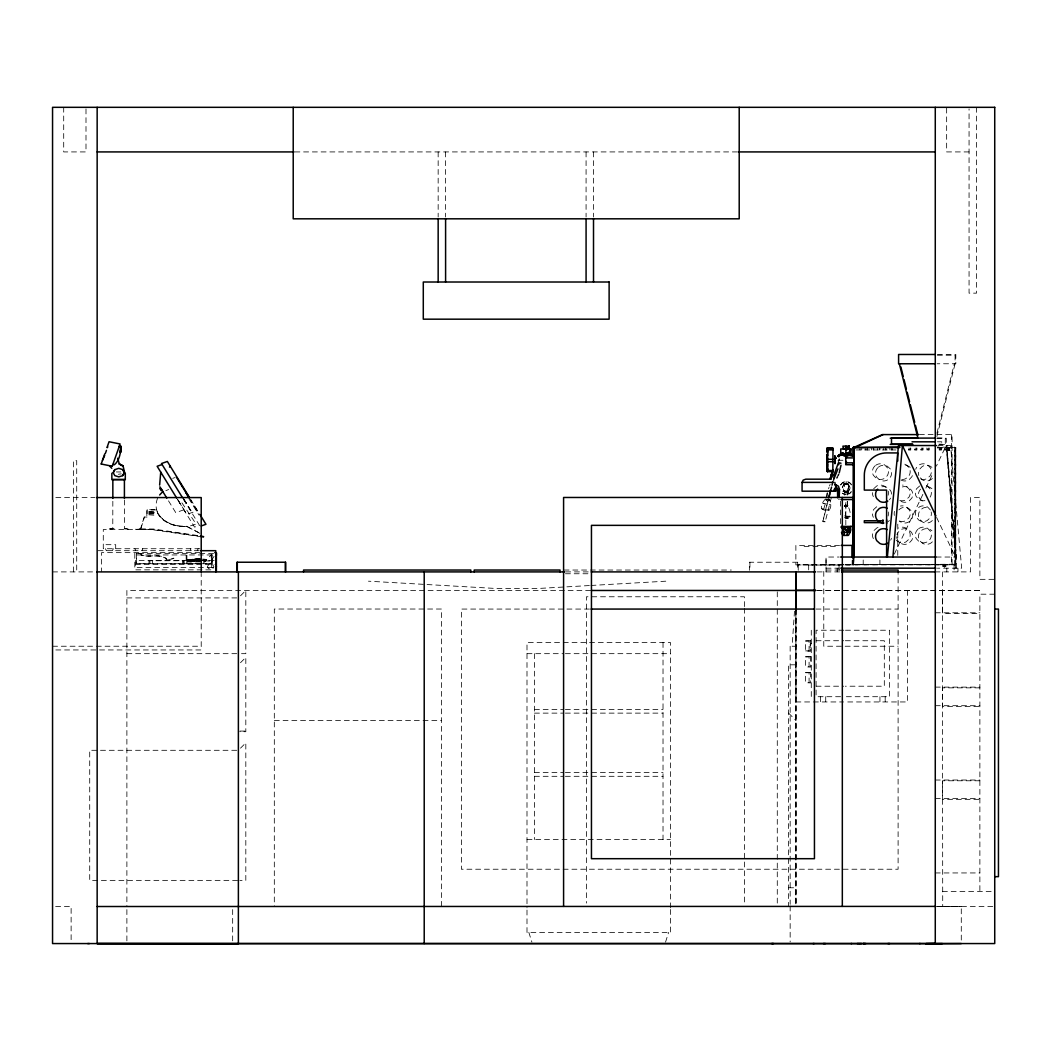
<?xml version="1.0" encoding="UTF-8"?>
<svg xmlns="http://www.w3.org/2000/svg" width="1051" height="1051" viewBox="0 0 1051 1051"><rect width="100%" height="100%" fill="white"/><g stroke="black" fill="none" stroke-linecap="round" stroke-linejoin="round"><path stroke-width="0.75" stroke-dasharray="5 3.75" d="M73.439 571.902L73.439 460.693L76.71 460.693L76.71 571.902M109.291 528.798C108.673 529.612 112.799 528.075 114.533 528.784L110.119 528.798L112.772 528.798L112.838 500.026M115.689 548.727L115.689 544.681L103.287 544.681M124.228 528.522L126.869 528.798L122.717 528.784L127.933 528.798L127.933 529.533M173.599 558.449L166.242 560.393L166.242 559.027M186.172 555.572L186.907 555.217L186.907 563.717L186.907 555.572M186.828 560.774L187.748 561.602L191.676 561.444L192.412 560.485L191.676 559.868M188.654 560.446L187.301 560.406L188.076 561.365M194.79 560.236L190.52 560.236L190.533 559.382M203.802 561.089L206.022 560.144L203.802 559.5M211.987 554.954L136.577 554.954L136.577 563.717L211.987 563.717L211.987 555.309M777.28 903.085L777.28 590.478M795.87 903.085L795.87 610.119L795.962 701.95M796.014 903.085L796.014 610.132M826.033 571.902L826.033 557.03L839.079 557.03M844.308 491.934L845.24 491.934L843.559 491.145L843.572 484.419L844.465 483.618L844.452 495.152M844.452 484.59C844.623 482.711 843.454 484.971 844.019 483.894C849.996 480.951 848.919 487.992 848.302 491.448C845.477 493.602 851.914 489.03 849.55 486.521C841.181 477.193 841.943 494.85 843.598 490.962L848.42 490.962L848.446 484.905A4.283 4.283 0 0 1 848.709 490.988L846.397 492.183L843.822 491.448M853.688 558.265L853.504 564.807L854.043 559.368M897.764 555.401L897.764 522.872M907.512 590.452L907.512 701.95L845.201 701.95M942.405 590.478L942.405 613.521L979.874 613.521M944.376 564.65L944.363 567.304M955.412 568.184L955.517 447.595M852.847 564.794L955.766 564.229L955.753 447.49L937.269 447.003M956.397 568.184L956.357 557.03L946.806 445.532L955.504 557.03L946.15 445.532L936.388 466.079M148.874 513.466L155.246 513.453M148.874 512.52L155.233 512.52L148.874 512.034M148.874 511.574L155.233 511.587M844.702 506.503C850.272 507.081 843.769 505.597 845.989 501.274M846.002 494.837L846.002 491.618M844.203 484.458C850.995 480.005 846.489 490.055 847.579 495.166C849.917 492.367 845.91 491.001 847.251 491.947M949.014 449.526L948.987 447.306L946.347 447.306M946.504 450.524L949.145 450.524L948.987 447.306M847.211 501.472L847.566 506.319L847.579 501.524M844.754 515.778C855.869 520.902 846.449 501.8 847.5 506.451L847.526 501.616M846.042 506.608L844.728 505.846L844.912 506.543M844.452 491.934L844.452 490.962M136.63 553.378L136.617 563.638L212.013 563.638L211.921 553.378M944.639 565.333L945.02 566.673L943.745 566.673L944.126 565.333L944.678 566.003M944.087 566.003L944.1 565.333M847.461 495.113L848.407 490.962M846.265 506.122L847.29 505.426M794.49 611.183L792.152 646.234L795.87 646.234M846.055 483.894L846.147 481.516M846.331 506.608L847.829 505.584L847.5 506.451M955.083 564.229L954.531 564.807L954.531 447.017L955.214 564.229M190.678 560.984L189.522 560.656M192.149 561.037L190.862 560.551L191.072 559.474M191.321 559.749L191.098 561.037M191.978 559.658L191.873 560.656L189.706 560.511M199.243 560.341L192.175 560.249M200.833 560.814L193.174 560.406L192.162 561.602L189.955 561.878M194.107 560.984L190.297 560.564L192.491 559.71M194.409 561.129L190.323 560.564M194.593 560.853L197.194 560.984L195.21 560.183M189.206 559.855L191.676 559.96C202.79 563.848 189.233 559.145 188.037 560.393M194.921 559.933L193.174 560.406M195.985 560.525L195.985 559.46L189.981 559.132L193.016 559.815L192.583 561.089M197.916 559.789L199.756 559.25L195.158 559.171L200.833 559.71M196.642 560.354L199.191 560.17L198.166 560.052M195.631 560.984L199.151 561.024L197.522 560.117M205.76 560.078L203.855 560.656M205.786 560.314L204.564 560.025M204.525 559.316L206.679 560.091L203.263 560.17M943.772 566.673L943.824 566.003M846.567 506.135L846.659 505.36M942.931 566.003L943.023 565.333L942.878 566.673M846.62 506.595L846.725 505.912M846.843 506.148L846.988 505.386M824.194 509.236C818.23 509.853 822.986 500.552 825.705 498.949L824.799 499.659L825.784 498.975M823.721 509.157L826.612 499.133M821.54 508.75C830.855 514.451 832.392 505.886 829.436 499.619L829.318 498.91M846.909 506.569L847.053 505.886M828.07 501.012L822.867 521.454L824.299 521.966L825.206 521.795L831.328 497.662M828.674 496.913L822.867 521.454M936.888 433.354L954.334 363.764M936.888 436.52L955.083 363.764L955.083 355.225L937.111 355.225M847.159 506.543L847.342 505.846M847.316 506.227L847.54 505.478M140.44 529.546L135.868 529.533L135.868 528.863L140.545 528.863L144.223 516.895L146.838 516.895L146.838 509.735L156.402 509.735C160.304 521.9 174.44 527.168 186.277 526.052L199.454 532.923M140.979 528.325L144.315 517.526M665.533 942.169L668.594 932.408M828.556 488.781L829.016 487.375M847.356 506.503L847.579 505.794M845.096 516.054L849.405 516.33A4.532 0.696 0.1 0 1 850.154 516.698L847.08 518.301M847.474 506.267L847.723 505.531M157.571 498.266C149.058 519.759 179.432 532.016 196.064 523.963L180.141 500.197M829.489 486.035L830.132 484.38M112.404 550.685L113.35 548.714M141.846 550.685L142.791 548.714M197.233 550.685L198.166 548.714M894.322 554.1L923.067 493.944M925.878 488.084L932.894 473.41M848.249 491.5L847.487 491.881M844.478 484.419L844.912 484.169A3.587 3.587 0 0 1 847.132 484.143L848.302 484.117L844.478 484.051M848.157 518.156L846.318 517.749M844.124 483.683L843.677 484.248L844.452 483.683M826.979 499.172L826.52 499.974L827.098 499.186L829.436 499.619L827.373 499.264M197.365 558.843L197.036 559.855L200.071 560.301M214.062 556.413L211.698 559.855L211.698 567.409L214.062 567.409M826.191 499.921L826.743 499.146M889.448 499.79L890.644 498.108M920.597 489.122L919.389 490.791A7.725 7.725 0 0 0 919.704 498.647L922.752 501.406A8.145 8.145 0 0 0 924.709 502.115M873.67 488.741L876.718 485.982A8.145 8.145 0 0 1 884.719 486.298L887.53 489.28M203.369 563.113L210.331 555.743L212.131 555.743M853.504 564.807L853.478 560.052M240.508 595.786L245.816 590.478L245.816 653.669L239.864 653.669M240.508 662.695L245.816 657.387L245.816 731.706L239.864 731.706M240.508 748.167L245.816 742.86L245.816 880.37L239.864 880.37M190.822 559.828L194.553 559.303L195.762 560.157L193.975 560.63L197.102 560.354M188.05 559.933L192.714 559.802M191.295 560.682L191.374 559.986M195.998 560.38L199.821 560.314M822.565 521.033L825.206 521.795M842.692 482.619L842.127 483.079A6.845 6.845 0 0 0 840.721 484.958M932.368 478.468L930.752 479.781A8.145 8.145 0 0 1 922.752 480.084L919.704 477.325M898.855 509.88L900.457 508.566A8.145 8.145 0 0 1 908.471 508.264L911.506 511.009A7.725 7.725 0 0 1 911.821 518.866L909.01 521.848A8.145 8.145 0 0 1 901.009 522.15L899.301 520.968M887.832 521.848L889.448 520.534M932.368 520.534L930.752 521.848A8.145 8.145 0 0 1 922.752 522.15L919.704 519.391A7.725 7.725 0 0 1 919.389 511.548L922.213 508.566A8.145 8.145 0 0 1 928.256 507.554M932.368 541.843L930.752 543.157A8.145 8.145 0 0 1 922.752 543.459L919.704 540.713A7.725 7.725 0 0 1 919.389 532.857L922.213 529.875A8.145 8.145 0 0 1 930.214 529.573L931.922 530.755M850.114 516.527L844.925 517.053M188.076 559.868L186.986 560.511L188.076 561.444M190.77 561.26L190.77 560.052M205.602 561.076L206.351 560.038L203.277 560.892M189.876 559.644L186.828 560.695L188.339 560.853M876.718 506.74L873.67 509.499A7.725 7.725 0 0 0 873.355 517.342M919.638 485.982L916.59 488.741A7.725 7.725 0 0 0 916.275 496.597L919.086 499.58A8.145 8.145 0 0 0 925.13 500.591M847.027 506.201L847.868 505.636M191.768 560.275L191.072 560.104M196.563 559.355L194.829 560.393M196.682 559.881L192.149 560.774L193.174 560.656L187.748 560.038M165.848 490.672L168.685 489.503M172.706 478.363L175.005 477.548M183.899 509.788L175.767 512.665L167.661 499.461M166.242 560.393L166.242 558.685C158.412 553.26 148.401 558.58 140.781 554.757C149.203 557.963 158.386 553.181 166.426 558.462L166.426 560.13L173.835 558.409M193.765 559.329L198.074 558.856M194.724 559.158C192.583 559.552 196.971 559.96 194.869 560.104M197.903 559.46L198.823 558.554L193.752 558.935L193.804 559.684L199.559 560.091M848.144 484.669L843.546 484.59M172.85 558.396L173.835 558.147M187.328 559.329L187.052 560.748L190.336 561.129M187.827 559.329L187.065 559.474L189.377 559.382M188.72 559.973L187.275 559.789M190.533 559.474L195.433 559.736L194.396 559.749M191.046 560.564L191.742 560.183M196.103 559.947L199.795 560.065M187.052 559.828L193.607 560.104L191.676 560.052M186.92 560.406L198.205 559.802M189.311 560.341L190.862 560.866M192.99 560.091L190.165 559.815L196.366 559.474M195.236 559.907L195.959 559.736M192.714 560.511L195.539 560.314M197.785 560.341L199.335 560.866M844.662 506.227L846.383 505.925M846.397 518.34L848.328 518.169M199.033 558.725L197.352 559.434L198.324 560.052M193.502 559.868L191.229 560.406L193.555 560.577M193.371 559.907L195.696 559.539M118.343 474.251L121.285 473.856M846.318 505.347L844.676 505.439L844.873 506.188M844.846 491.947L845.713 491.776L844.478 491.789M189.206 561.457L191.676 561.365M203.802 561.3L205.602 560.998M847.329 518.327L847.014 517.788M195.381 559.487L199.835 559.382M198.153 559.277C183.373 559.986 204.63 560.708 197.851 558.922M198.14 559.487L190.848 560.183M156.244 509.893L147.035 509.88M845.227 517.762L845.582 517.749M205.037 560.104L206.377 560.078L205.865 559.513M147.035 517.039L144.394 517.053M589.361 585.552L535.708 588.626L498.542 588.626L368.454 581.19M590.99 585.46L665.782 581.19M846.922 518.366L845.135 518.366M140.703 529.034L136.052 529.389L153.551 529.507L199.9 536.338M196.274 559.355L198.481 559.263M192.635 559.736L195.736 559.802M193.975 560.446L190.862 560.367M847.001 491.907L847.802 491.894M846.712 491.842L847.96 491.815M845.49 517.657L845.976 505.347L845.976 506.109M942.405 571.902L942.708 906.369L936.691 906.369L961.284 906.396L961.284 943.562M148.874 513.913L155.246 513.913M294.858 151.922L737.566 151.922M969.061 151.922L946.649 151.922L946.649 107.32M937.374 354.476L955.819 354.476L955.819 363.764L937.111 363.764M919.375 434.589L952.088 434.589L952.088 564.821M937.137 438.017L945.283 438.017L945.283 444.179L938.766 444.179M936.677 438.228L946.294 438.228L946.294 444.402L938.28 444.402M937.4 441.814L941.749 441.814L941.749 445.532M938.044 445.532L950.538 445.532L961.678 568.184L937.4 568.184M937.269 447.595L955.766 447.595L955.74 564.229M937.413 447.989L952.088 447.989M946.215 448.251L948.895 448.541M946.478 448.304L949.158 448.58L946.255 448.541M946.347 449.25L948.987 449.25M855.948 449.946L896.648 449.946M949.421 449.946L944.481 449.946L944.481 447.989M946.465 450.248L949.145 450.524M837.936 460.272L843.138 460.272M116.333 471.952L120.826 471.952M55.821 497.57L95.024 497.57M838.435 499.212L839.421 499.212M148.887 514.806L155.259 515.279M140.545 528.863L153.617 529.034L199.953 535.865M839.565 545.403L795.87 545.403L795.87 564.873L955.214 564.821L853.78 564.518M804.081 546.612L811.293 546.612M812.922 546.612L839.079 546.612M199.848 548.727L103.287 548.727L103.287 529.546L151.291 529.546L199.848 536.549M98.058 550.685L199.191 550.685M200.032 552.642L101.54 552.642L101.54 571.731M213.563 553.378L134.804 553.378L134.804 569.852L214.496 569.852M136.617 553.627L143.238 553.627L143.238 554.928M936.191 557.03L956.397 557.03L946.15 445.532M214.168 560.393L135.408 560.393L135.408 567.382L214.168 567.382M186.697 563.113L201.976 563.113M135.408 564.505L214.168 564.505M843.808 564.466L826.033 564.466L826.033 557.03M845.424 564.466L932.29 564.637M933.971 564.44L955.214 564.65M808.679 565.031L813.132 565.031M816.272 565.031L839.053 565.031M945.742 566.003L945.887 566.673M826.033 568.184L839.145 568.184M564.072 570.036L731.325 570.036M839.933 570.036L823.774 570.036L823.774 646.234L898.106 646.234M52.55 571.902L95.024 571.902M565.714 571.902L590.662 571.902M817.205 571.902L841.549 571.902M934.97 571.902L970.572 571.902L970.572 497.57L979.874 497.57L979.874 579.337L994.732 579.337M565.438 573.754L590.636 573.754M817.126 590.386L979.926 590.386M590.636 590.478L126.882 590.478L126.882 906.369M816.824 590.452L979.874 590.478M994.732 594.196L979.874 594.196L979.874 891.524M126.882 597.914L236.738 597.914M589.44 609.068L461.376 609.068L461.376 869.23L898.106 869.23L898.106 573.518M816.01 609.068L898.106 609.068M935.272 612.786L979.874 612.786M843.848 630.232L816.088 630.232L816.088 696.708L843.848 696.708M845.477 630.232L889.566 630.232L889.566 696.708L845.477 696.708M816.088 640.729L843.703 640.729M845.332 640.729L884.311 640.729L884.311 686.211L845.332 686.211M805.578 641.071L809.086 641.057L809.086 650.884M811.28 643.462L810.19 644L810.19 648.165L811.28 648.703M52.55 646.234L201.214 646.234M55.821 649.952L201.214 649.952L201.214 573.452M805.578 650.884L809.086 650.871M126.882 653.669L236.738 653.669M526.998 653.669L563.73 653.669M565.359 653.669L670.459 653.669M805.578 656.914L809.086 656.901L809.086 666.728L805.578 666.715M795.909 664.81L788.434 664.81L788.434 906.369M805.578 672.745L809.086 672.745L809.086 682.572L805.578 682.559M816.088 686.211L843.703 686.211M935.272 687.118L979.874 687.118M979.874 687.853L942.405 687.853L942.405 706.443L979.874 706.443M795.87 701.95L843.572 701.95M935.272 705.694L979.874 705.694M534.42 709.412L563.73 709.412M565.359 709.412L663.023 709.412M534.42 713.13L563.73 713.13M565.359 713.13L663.023 713.13M274.311 720.539L441.551 720.526M239.864 731.076L245.816 731.076M236.751 750.296L89.716 750.296L89.716 880.37L238.38 880.37M534.42 772.59L563.73 772.59M565.359 772.59L663.023 772.59M534.42 776.308L563.73 776.308M565.359 776.308L663.023 776.308M935.272 780.026L979.874 780.026M979.874 780.775L942.405 780.775L942.405 799.351L979.874 799.351M935.272 798.615L979.874 798.615M526.998 839.499L670.459 839.499M935.272 872.947L979.874 872.947M788.578 887.78L796.014 887.78M942.405 891.524L994.732 891.524M55.65 906.396L71.126 906.396L71.126 943.562M935.272 906.369L994.732 906.396M149.295 512.034L155.233 512.52M942.405 906.396L961.284 906.396M137.944 529.533L139.717 529.533M843.27 564.952L797.84 564.821L802.557 564.991M844.886 564.965L853.005 564.991L852.821 559.933M845.937 517.644L846.83 517.67M200.872 558.58L197.365 558.922L197.036 559.763M198.153 560.157L200.071 560.209M190.783 559.421L192.412 559.513M193.752 559.736L197.588 559.802M188.812 559.841L187.012 559.933L190.638 560.196M193.529 560.052L195.144 560.157M203.92 560.525L205.917 560.577M189.732 560.052L192.188 560.157M197.588 560.472L200.899 560.577M197.864 560.617L200.399 560.669M189.758 560.984L194.159 561.089M844.478 517.315L849.497 517.066A4.532 0.696 0.1 0 0 850.154 516.698M202.685 559.066L206.154 559.395M203.277 559.684L206.403 560.157L205.602 559.5M202.462 559.907L205.09 560.052M199.099 559.841L201.03 559.973M188.878 559.382L194.251 559.605M203.106 560.222L204.774 560.341M188.615 559.513L191.584 559.644M202.357 560.538L204.275 560.669M197.01 560.643L198.678 560.761M199.164 560.892L201.096 561.037M190.073 560.656L186.973 560.38L188.471 560.275M193.949 560.866L196.8 561.129M188.076 560.866L192.767 561.024M847.96 483.736A1.682 1.169 -90 0 0 847.5 483.618L848.288 484.248L847.487 484.301M193.804 559.474L194.777 559.697M204.643 560.209L206.088 560.38M197.916 559.697L199.27 559.802M198.534 559.933L200.255 560.236M199.059 560.525L200.084 560.643M190.297 559.631L191.847 559.933M196.931 560.472L194.225 560.183L194.58 559.474M190.494 559.92L193.056 560.157M190.27 560.091L191.295 560.209M191.006 560.446L192.175 560.669M203.802 559.29L205.602 559.592M823.945 503.482C818.795 502.536 834.402 505.386 829.278 504.454M826.756 509.709L829.423 510.195M196.458 509.893L190.559 500.013M199.835 533.33L186.211 526.249C174.545 527.313 160.632 522.294 156.428 510.497M931.922 467.38L930.214 466.197A8.145 8.145 0 0 0 922.213 466.499L919.389 469.482A7.725 7.725 0 0 0 918.824 475.472M910.179 467.38L908.471 466.197A8.145 8.145 0 0 0 902.362 465.646M931.922 488.689L930.214 487.506A8.145 8.145 0 0 0 926.167 486.613M896.306 540.332L897.922 541.633A8.145 8.145 0 0 0 905.923 541.948L908.97 539.189A7.725 7.725 0 0 0 909.286 531.346L906.461 528.351A8.145 8.145 0 0 0 898.46 528.049M788.578 713.103L796.014 720.539M930.45 510.024L927.639 507.042A8.145 8.145 0 0 0 919.638 506.74L916.59 509.499A7.725 7.725 0 0 0 916.275 517.342L919.086 520.324A8.145 8.145 0 0 0 927.1 520.626L930.135 517.88A7.725 7.725 0 0 0 931.186 511.955M851.389 484.931A6.845 6.845 0 0 0 851.126 484.472L850.745 483.841A6.293 6.293 0 0 0 849.484 482.619A5.833 5.833 0 0 0 842.692 482.632M829.173 499.58L830.001 500.618L829.384 499.606M183.741 499.028L191.111 511.009M183.583 499.08L192.057 512.546M177.619 499.488L185.869 512.862M183.636 498.87L186.132 502.89M183.478 498.923L185.974 502.943M177.553 499.383L180.89 504.756M190.507 499.159L200.281 515.043M195.039 507.305L195.67 508.342M194.869 507.042L197.154 510.747L186.815 514.412L184.529 510.694M188.825 498.581L198.915 514.99M183.373 499.107L199.506 525.382L194.553 527.129L177.553 499.475M936.586 517.42L955.412 557.03M190.244 548.714L191.19 550.685M134.87 548.714L135.592 550.225M105.428 548.714L106.361 550.685M528.85 932.408L531.911 942.169M828.03 499.383L828.293 500.302L828.188 499.409M828.398 499.422L828.608 500.355L828.516 499.448M845.03 505.886L845.175 506.569M844.965 505.4L845.122 506.148M945.755 565.333L945.821 566.003M845.293 505.373L845.464 506.595M944.928 566.003L944.994 566.673M845.635 505.347L845.687 506.122M845.713 505.925L845.753 506.608M955.214 505.912L955.359 564.229L955.425 447.595L955.609 564.229M976.497 107.32L976.497 293.15L969.061 293.15L969.061 108.923M957.96 568.184L957.96 571.902M954.085 564.873L954.085 571.902M951.457 434.589L951.457 564.821M949.46 447.989L949.473 449.946M949.276 447.989L949.106 449.946M948.922 447.989L949.092 449.946M946.859 447.989L946.859 449.946M946.82 568.184L946.82 571.902M946.242 447.989L946.242 449.946M945.099 447.989L945.099 449.946M941.578 447.989L941.578 449.946L939.2 449.946L939.2 447.989M940.96 447.989L940.96 449.946M939.817 447.989L939.817 449.946M929.255 447.989L929.255 449.946L927.455 449.946L927.494 447.989M928.637 447.989L928.637 449.946M926.877 447.989L926.877 449.946M923.093 447.989L923.093 449.946L920.715 449.946L920.715 447.989M922.476 447.989L922.476 449.946M921.333 447.989L921.333 449.946M916.932 447.989L916.932 449.946L914.541 449.946L914.541 447.989M916.314 447.989L916.314 449.946M915.171 447.989L915.171 449.946M910.757 447.989L910.757 449.946L908.379 449.946L908.379 447.989M910.14 447.989L910.14 449.946M908.997 447.989L908.997 449.946M892.273 447.989L892.273 449.946M891.655 447.989L891.655 449.946M889.895 447.989L889.895 449.946M886.111 447.989L886.111 449.946M885.494 447.989L885.494 449.946M885.192 696.708L885.192 701.95M883.733 447.989L883.733 449.946M879.95 447.989L879.95 449.946M879.923 560.012L879.923 564.466M879.95 696.708L879.95 701.95M879.332 447.989L879.332 449.946M877.572 447.989L877.572 449.946M873.788 447.989L873.788 449.946M873.171 447.989L873.171 449.946M871.397 447.989L871.397 449.946M867.614 447.989L867.614 449.946M866.996 447.989L866.996 449.946M865.236 447.989L865.236 449.946M863.199 560.012L863.199 564.466M861.715 447.989L861.715 449.946M859.954 447.989L859.954 449.946M853.688 560.275L853.688 564.991M853.359 559.368L853.359 564.229M852.506 560.012L852.506 564.873M852.164 560.393L852.164 564.991M845.819 502.47L845.819 524.83M840.38 501.13L840.38 524.843M839.053 564.873L839.053 571.902M837.174 568.184L837.174 571.902M825.718 696.708L825.718 701.95M820.463 696.708L820.463 701.95M811.28 630.232L811.28 696.708M808.679 564.873L808.679 570.522M798.235 570.286L798.235 562.232L749.363 562.232L749.363 570.286M797.683 562.232L797.683 570.286M795.87 610.119L795.87 906.369M790.155 646.234L790.155 904.346M790.155 905.988L790.155 941.919M749.928 562.232L749.928 570.286M744.423 606.598L744.423 596.771L586.458 596.771L586.458 903.085M744.423 608.24L744.423 903.085M670.459 907.841L670.459 642.516L526.998 642.516L526.998 907.841M670.459 909.483L670.459 932.408L526.998 932.408L526.998 909.483M663.023 642.516L663.023 839.499M593.513 151.922L593.513 216.966M586.077 151.922L586.077 216.966M534.42 653.669L534.42 839.499M445.598 151.922L445.598 216.966M441.565 906.356L441.551 609.028L274.311 609.028L274.311 906.356M438.162 151.922L438.162 216.966M232.665 909.601L232.665 941.946M211.987 563.717L212 554.416L211.264 554.416L211.264 563.717M186.172 555.217L186.172 563.717M184.188 563.638L184.188 560.735L148.953 560.735L148.953 563.638M183.36 560.735L183.36 563.638M182.493 560.735L182.493 563.638M152.54 560.735L152.54 563.638M149.899 560.735L149.899 563.638M147.114 510.392L147.114 513.689M126.882 909.601L126.882 941.946M124.412 500.026L124.412 528.784M85.998 108.923L85.998 151.922L63.704 151.922L63.704 107.32M851.284 491.815A6.385 6.385 0 0 1 842.258 493.208A5.912 5.912 0 0 0 849.523 493.628L850.049 493.116A6.845 6.845 0 0 0 851.165 491.737M840.59 484.879A6.385 6.385 0 0 1 851.205 484.288M848.262 491.723A4.007 4.007 0 0 1 842.771 490.213A4.007 4.007 0 0 1 844.36 484.747M901.876 479.466A8.145 8.145 0 0 0 905.923 478.573L908.97 475.814A7.725 7.725 0 0 0 909.286 467.958L906.461 464.976A8.145 8.145 0 0 0 902.507 463.78M920.991 479.125A8.145 8.145 0 0 0 927.1 478.573L930.135 475.814A7.725 7.725 0 0 0 930.45 467.958L927.639 464.976A8.145 8.145 0 0 0 919.638 464.673L916.59 467.432A7.725 7.725 0 0 0 915.71 469.298M873.355 496.597A7.725 7.725 0 0 1 872.435 492.63M888.253 491.198A7.725 7.725 0 0 1 888.095 495.257M899.814 500.434A8.145 8.145 0 0 0 905.923 499.882L908.97 497.123A7.725 7.725 0 0 0 909.286 489.28L906.461 486.298A8.145 8.145 0 0 0 902.507 485.089M930.135 497.123A7.725 7.725 0 0 0 930.45 489.28L927.639 486.298A8.145 8.145 0 0 0 925.734 485.431M888.253 511.955A7.725 7.725 0 0 1 888.095 516.015M899.814 521.178A8.145 8.145 0 0 0 905.923 520.626L908.97 517.88A7.725 7.725 0 0 0 909.286 510.024L906.461 507.042A8.145 8.145 0 0 0 900.418 506.03M894.375 515.424A7.725 7.725 0 0 1 894.532 511.364M873.355 538.651A7.725 7.725 0 0 1 873.67 530.808L876.718 528.049A8.145 8.145 0 0 1 878.675 527.339M901.009 480.084A8.145 8.145 0 0 0 909.01 479.781L911.821 476.799A7.725 7.725 0 0 0 912.741 472.832M901.009 501.406A8.145 8.145 0 0 0 909.01 501.091L911.821 498.108A7.725 7.725 0 0 0 911.506 490.265L908.471 487.506A8.145 8.145 0 0 0 902.362 486.955M891.563 494.141A7.725 7.725 0 0 0 890.342 490.265L887.294 487.506A8.145 8.145 0 0 0 879.28 487.809M896.726 536.825A7.725 7.725 0 0 0 897.961 540.713L901.009 543.472A8.145 8.145 0 0 0 909.01 543.157L911.821 540.175A7.725 7.725 0 0 0 911.506 532.332L908.471 529.573A8.145 8.145 0 0 0 900.457 529.875L897.646 532.857A7.725 7.725 0 0 0 896.923 534.788M891.379 538.257A7.725 7.725 0 0 1 890.657 540.175M853.005 560.262L853.005 564.807L852.952 560.275M839.276 458.67L838.632 461.442L839.368 458.67M208.387 564.978L207.441 566.712L208.387 568.433L210.673 569.156L212.946 568.433L213.892 566.712L212.946 564.978L210.673 564.256L208.387 564.978M877.677 467.813L876.468 469.482A7.725 7.725 0 0 0 876.784 477.325L879.832 480.084A8.145 8.145 0 0 0 887.832 479.781L890.644 476.799A7.725 7.725 0 0 0 890.342 468.956L887.294 466.197A8.145 8.145 0 0 0 879.28 466.499L877.677 467.813M874.997 465.856L873.67 467.432A7.725 7.725 0 0 0 873.355 475.275L876.166 478.258A8.145 8.145 0 0 0 884.167 478.573L887.215 475.814A7.725 7.725 0 0 0 887.53 467.958L884.719 464.976A8.145 8.145 0 0 0 876.718 464.673L874.997 465.856M917.93 529.231L916.59 530.808A7.725 7.725 0 0 0 916.275 538.651L919.086 541.633A8.145 8.145 0 0 0 927.1 541.948L930.135 539.189A7.725 7.725 0 0 0 930.45 531.346L927.639 528.351A8.145 8.145 0 0 0 919.638 528.049L917.93 529.231M194.474 560.012L186.894 560.932L209.622 560.932L194.474 560.012M810.689 640.729L805.578 640.887L805.578 651.055L810.689 651.213L810.689 640.729M810.689 656.573L805.578 656.73L805.578 666.899L810.689 667.057L810.689 656.573M810.689 672.417L805.578 672.574L805.578 682.743L810.689 682.9L810.689 672.417"/><path stroke-width="1.5" d="M216.388 555.585L216.388 553.141M795.87 590.478L795.87 610.119L795.935 571.797L796.014 609.606M827.268 456.83L827.308 471.006L827.544 469.285L827.505 470.94L827.571 470.191M827.426 452.232L827.518 447.949L827.623 455.7M827.61 468.326L827.597 471.584L827.584 470.822M827.413 467.327L827.426 454.597M827.623 451.076L827.623 453.467M832.826 471.636L833.009 448.593L827.61 448.593L827.571 450.196L827.531 449.342M834.822 484.787L835.86 484.787L835.847 487.178L834.822 482.383M843.874 455.976L843.625 454.755M844.387 454.755L853.189 454.886L853.202 455.595L845.897 455.175M845.398 454.755L845.398 455.976L846.554 455.162L853.202 455.057L850.456 455.319M843.125 454.755C840.761 452.285 852.466 456.857 853.793 454.833L853.793 464.726L845.727 464.726L845.727 454.833L845.7 456.712M853.005 544.628L853.005 557.227L853.005 544.628L853.688 544.628L853.688 557.24M853.202 463.714L853.189 499.553L840.997 499.553M853.688 558.265L853.688 546.612L852.939 546.612M886.61 557.03L886.61 490.094L864.316 490.094L864.316 475.236A22.294 22.294 0 0 1 886.61 452.928L897.764 452.928L897.764 461.061M827.295 452.206L827.308 447.897L832.918 447.949L832.957 450.248L833.009 448.593M827.479 468.457L827.492 470.336M827.413 468.365L827.623 464.266M835.19 460.456L835.177 463.557L835.164 462.243M847.907 455.976L847.907 455.03M834.783 461.402L834.77 463.557L834.744 461.941M835.19 460.929L835.177 461.704L835.203 459.261M836.084 458.315L835.164 458.604L835.164 456.449L836.084 458.315C834.258 458.84 835.611 453.362 835.19 459.103M846.383 461.402L846.344 463.005M839.171 497.425L839.513 489.569L837.608 489.569L837.7 497.806L837.673 489.569L835.781 487.178M839.604 455.595C839.749 452.442 837.187 458.223 838.593 455.911C838.041 457.527 840.472 455.766 839.604 454.544M827.282 454.282L827.465 456.121M827.479 455.267L827.479 454.308M846.344 456.646L846.357 455.963L846.383 457.908M827.268 456.095L827.439 463.438M835.19 461.534L835.19 461.612M827.413 448.527L827.557 450.248L827.308 447.897M832.156 491.185L835.716 491.185L835.768 488.373L834.875 488.373L833.325 491.185M832.918 469.863L832.996 471.584L827.4 471.636L827.439 460.207M827.308 470.375L827.373 469.758M835.177 457.921L835.19 458.591M853.018 534.21L852.965 535.366L852.926 533.08M834.783 491.185L834.875 488.373L835.716 491.185M112.877 464.437L114.388 464.752C119.748 460.285 120.602 452.653 120.983 446.097L119.459 445.795M120.668 448.054L120.471 452.455L120.931 447.332M841.286 526.42L851.336 526.42L848.065 527.247L847.067 535.406M840.38 454.347L845.07 454.347M831.341 477.837L831.617 473.817L833.023 470.993L831.42 477.837L831.709 473.817M120.839 447.581L120.471 452.455L120.707 446.872L119.21 446.504M159.647 485.076L160.737 472.096M892.93 557.03L902.402 445.532L935.889 515.949M842.153 527.825L850.364 527.274L848.551 527.444L849.931 532.384L841.483 532.384L843.007 535.406L848.42 535.406C854.437 525.566 848.223 527.116 841.378 527.274M887.346 557.03L898.5 445.532L936.428 445.532M845.543 449.565L845.976 446.136L845.976 449.565M841.01 465.199L839.237 472.897M838.698 464.765L839.04 462.86L840.984 463.202M845.648 454.755C846.436 457.08 849.418 451.076 846.883 454.755M845.149 454.755L844.899 455.976M848.604 454.952L851.31 454.347M844.636 454.755L839.683 455.057L846.883 455.162L839.683 455.28L845.398 455.188L842.574 454.479M826.73 496.125L827.387 493.169M831.131 491.185L802.071 491.185L802.071 482.383L803.161 480.123L805.789 479.177L831.328 479.177M837.923 468.904L833.456 480.202M838.396 462.821L833.877 475.131L834.205 478.152M828.884 496.939L830.645 490.081M830.132 492.722L830.75 490.239M831.065 489.004L831.538 487.125M828.989 497.307L829.751 494.246M832.011 485.168L832.97 481.66M838.803 456.673L838.278 455.648L839.197 454.978L842.889 454.886M847.316 449.565L848.972 446.136L842.928 446.136L843.309 448.948M848.433 453.809C849.077 455.096 843.099 452.587 840.445 453.809M830.119 479.177L831.617 473.817M830.014 479.177L831.709 473.883L833.877 475.131M101.198 463.977L104.745 453.927M107.005 447.542L109.054 441.735L120.103 443.982L112.247 466.224M104.693 455.385L102.472 460.377M105.442 453.231L106.466 450.34M107.452 447.608L107.727 446.82M838.067 475.63L838.659 474.356M847.54 449.158L848.972 446.136L849.182 449.329L848.972 446.136L846.87 449.565M169.513 467.143L170.091 465.935M836.872 477.995L837.463 476.812M848.643 454.755L850.968 448.948L840.734 448.948L840.774 454.347M114.795 469.587L113.153 472.608L114.795 475.63L118.776 476.878L122.77 475.63L123.86 473.607M113.35 472.608L114.861 469.626L118.776 468.326L122.704 469.626L124.333 472.608L122.704 475.577M853.478 556.885L854.043 447.003L852.847 447.989L854.016 447.003L854.043 557.753M846.712 449.565L847.145 448.724L846.567 449.565M877.677 489.122L876.468 490.791A7.725 7.725 0 0 0 876.784 498.647L879.832 501.406A8.145 8.145 0 0 0 887.832 501.091M838.737 455.228L838.33 456.344M159.634 494.982L162.169 492.275M849.878 527.825L851.244 526.42M853.478 447.989L854.647 447.003M854.24 447.989L883.116 434.589M854.818 447.003L882.485 434.589L918.403 434.589M162.104 464.503L157.138 466.263L176.699 498.082M201.293 525.934L205.957 524.291L199.94 514.504M854.016 447.003L853.359 447.49L899.735 447.003M112.234 466.25L101.185 464.003M850.259 454.663L853.123 455.057L843.874 454.965L847.395 455.057L850.968 448.948L850.929 454.347M859.482 943.548L861.518 943.548M961.284 943.562L925.944 943.68L935.272 943.562L935.272 107.32M925.944 943.68L942.405 943.562M825.469 943.562L823.314 943.548M813.027 943.548L814.236 943.548M863.423 943.548L864.25 943.548M771.565 943.548L772.551 943.548M97.152 151.922L293.965 151.922M738.446 151.922L935.272 151.922M934.615 354.476L898.592 354.476L898.592 363.764L934.615 363.764M917.576 438.017L891.498 438.017L891.498 444.179L912.688 444.179M935.245 438.096L917.917 438.096L899.328 363.764M890.21 438.228L917.444 438.228M912.018 441.814L934.326 441.814M890.21 444.402L912.636 444.402M899.735 447.595L852.834 447.595L852.847 456.095M843.165 448.475L848.433 448.475M833.023 449.907L827.623 449.907L827.61 448.593M842.206 452.902L843.244 452.902M846.357 452.902L848.893 452.902M848.446 453.809L851.257 453.809M847.211 455.109L853.202 455.057L847.145 454.755M845.753 457.908L853.819 457.908M827.663 459.326L833.062 459.326M827.663 461.717L833.062 461.717M845.753 462.847L853.819 462.847M827.61 470.506L833.009 470.506M802.071 482.383L833.009 482.383M853.202 497.425L563.586 497.478L563.586 906.396M96.653 497.57L201.214 497.57L201.214 571.902M882.893 520.757L864.316 520.757L864.316 522.623L882.893 522.623M841.181 545.403L852.506 545.403L852.506 556.767M200.807 550.685L215.757 550.685L215.757 572.046M214.746 552.642L216.388 552.695L216.388 566.568M840.577 557.03L936.191 557.03M840.774 568.184L935.837 568.184M841.549 570.036L898.106 570.036L898.106 571.902M96.653 571.902L564.676 571.902M591.214 571.902L815.563 571.902M841.549 571.902L935.272 571.902M795.935 590.386L815.497 590.386M591.477 590.478L815.694 590.452M591.082 609.068L814.367 609.068M994.732 609.068L998.45 609.068L998.45 876.665L994.732 876.665M97.152 906.514L935.272 906.396M87.667 943.562L89.388 943.562M97.152 107.32L97.152 943.562L935.272 943.562M857.156 943.548L859.087 943.548M863.252 943.548L865.906 943.548M887.885 943.548L889.724 943.548M919.454 943.548L920.229 943.548M772.616 943.548L773.667 943.548M851.744 943.548L851.06 943.548M97.152 943.562L238.38 943.68L238.38 571.902M848.38 527.274L844.15 527.247L847.829 532.384L843.362 527.247L848.38 527.274L849.931 532.384M853.202 455.595L846.055 455.175M850.22 455.241L853.11 455.595M200.491 536.155L203.539 536.562M200.491 536.417L203.526 536.838M835.86 484.787L838.448 486.206L839.513 489.569M109.593 465.987L111.774 468.299M841.207 527.221L841.917 527.825M878.124 520.968L876.784 519.391A7.725 7.725 0 0 1 876.468 511.548L879.28 508.566A8.145 8.145 0 0 1 887.294 508.264M159.87 486.797L163.01 491.829M188.825 497.215L182.388 486.797M189.167 497.78L186.224 493.037L188.72 497.07M189.653 497.754L167.345 461.455L161.499 463.53L182.519 497.727M176.397 477.062L182.257 486.587M160.948 488.544L166.82 498.095M159.791 488.426L161.105 490.581M122.77 469.587L124.412 472.608M837.082 487.887L837.463 488.662M117.646 458.223L119.341 464.03L123.085 466L124.701 472.911M844.36 535.406L843.362 527.247M900.865 366.93L903.229 376.429M904.031 379.582L906.396 389.08M907.184 392.233L909.562 401.732M910.35 404.885L914.698 422.292M915.487 425.445L917.865 434.943M846.883 455.976L846.633 454.755M827.465 459.326L827.439 456.66M827.387 470.874L827.4 471.636M853.688 546.612L853.688 555.007M853.07 523.648L852.992 509.669L852.887 523.621M216.375 566.121L216.388 570.982M886.61 519.825L886.61 523.543M882.893 519.825L882.893 523.543M852.847 498.292L852.847 558.331M852.164 546.612L852.164 557.332M848.945 446.136L848.945 449.329M845.897 448.948L845.897 454.755M842.324 497.478L842.324 906.396M739.208 107.32L739.208 218.818L293.216 218.818L293.216 107.32M593.513 218.595L593.513 282.01M586.077 218.595L586.077 282.01M560.052 571.902L560.052 570.036L474.198 570.036L474.198 571.902M470.809 571.902L470.809 570.036L303.555 570.036L303.555 571.902M445.598 218.595L445.598 282.01M438.162 218.595L438.162 282.01M424.21 571.902L424.21 943.562M285.622 571.902L285.622 562.232L237.079 562.232L237.079 571.902M285.399 562.232L285.399 571.902M237.303 562.232L237.303 571.902M125.305 473.265L125.305 479.703L111.853 479.703L111.853 473.265M124.412 498.384L124.412 479.44L112.838 479.44L112.838 498.384M883.878 523.056A8.145 8.145 0 0 1 879.832 522.15M887.832 543.157A8.145 8.145 0 0 1 879.832 543.459L876.784 540.713A7.725 7.725 0 0 1 876.468 532.857L879.28 529.875A8.145 8.145 0 0 1 887.294 529.573M853.307 515.857C853.359 523.083 853.438 510.366 853.307 515.857M853.294 527.812L853.359 531.175L853.346 525.566L853.294 527.812M834.744 457.461L834.77 456.003L834.744 457.461M994.732 107.32L52.55 107.32L52.55 943.562L994.732 943.562L994.732 107.32M609.12 282.01L423.29 282.01L423.29 319.176L609.12 319.176L609.12 282.01M853.254 523.372L852.716 534.092L853.254 523.372M814.446 525.355L591.45 525.355L591.45 858.693L814.446 858.693L814.446 525.355M123.085 466L119.341 464.03L123.085 466"/></g></svg>
